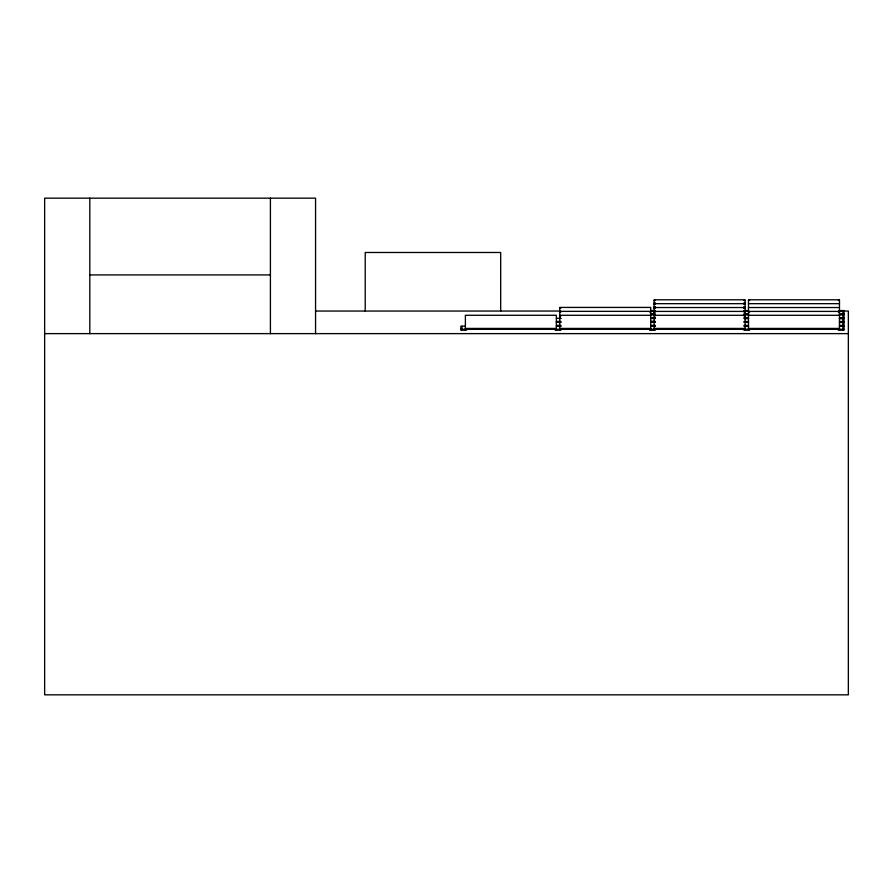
<?xml version="1.0" encoding="UTF-8"?>
<svg xmlns="http://www.w3.org/2000/svg" width="893" height="893" viewBox="0 0 893 893"><rect width="100%" height="100%" fill="white"/><g stroke="black" fill="none" stroke-linecap="round" stroke-linejoin="round"><path stroke-width="1.34" d="M89.802 274.921L270.412 274.921M654.122 300.472L655.25 300.472M743.981 300.472L745.108 300.394M748.49 300.472L749.618 300.472M838.348 300.472L839.476 300.394M654.122 303.095L655.25 303.095M743.981 303.095L745.108 303.095M654.122 303.173L655.25 303.173M743.981 303.173L745.108 303.173M654.122 303.665L745.108 303.665M748.49 303.665L839.476 303.665M654.122 304.346L655.25 304.256M743.981 304.346L745.108 304.256M654.122 306.969L655.25 306.969M743.981 306.969L745.108 306.969M654.122 307.047L655.25 307.047M743.981 307.047L745.108 307.047M654.122 307.538L745.108 307.538M748.49 307.538L839.476 307.538M559.755 308.029L560.882 308.107M654.122 308.13L655.25 308.13M743.981 308.13L745.108 308.13M654.122 308.208L655.25 308.208M743.981 308.208L745.108 308.208M650.74 310.552L655.25 310.552M743.981 310.552L748.49 310.552M839.476 310.552L843.985 310.552L843.985 330.198L838.348 330.198L838.348 329.294M650.74 310.664L655.25 310.664M743.981 310.664L748.49 310.664M839.476 310.664L843.985 310.664M654.122 310.853L655.25 310.831M743.981 310.853L745.108 310.831M315.564 311.043L560.48 311.043M650.874 311.043L655.049 311.043M744.048 311.043L748.222 311.043M838.616 311.043L848.35 311.043L848.35 694.832L44.65 694.832L44.65 198.168L315.564 198.168L315.564 333.625M559.755 311.356L650.74 311.356M654.122 311.411L745.108 311.411M748.49 311.411L839.476 311.411M559.755 311.958L560.882 312.037M649.613 312.037L650.74 311.958M654.122 312.003L655.25 312.003L654.122 312.081M745.108 312.003L743.981 312.003L745.108 312.081M748.49 312.003L749.618 312.003L748.49 312.081M839.476 312.003L838.348 312.003L839.476 312.081M650.74 313.8L655.25 313.8M743.981 313.8L748.49 313.8M839.476 313.8L843.985 313.8M650.74 314.537L655.25 314.537M743.981 314.537L748.49 314.537M839.476 314.537L843.985 314.537M650.74 314.704L655.25 314.704M743.981 314.704L748.49 314.704M839.476 314.704L843.985 314.704M559.755 315.285L650.74 315.285M654.122 315.285L745.108 315.285M748.49 315.285L839.476 315.285M559.755 315.955L560.882 315.876M654.122 315.876L655.25 315.955M743.981 315.955L745.108 315.876M650.74 317.674L655.25 317.674M743.981 317.674L748.49 317.674M839.476 317.674L843.985 317.674M556.372 318.31L560.882 318.31M650.74 318.31L655.25 318.31M559.755 318.466L560.882 318.388M650.74 318.41L655.25 318.488L654.122 318.578M748.49 318.41L743.981 318.488L748.49 318.578M839.476 318.41L843.985 318.41M839.476 318.578L843.985 318.578M556.372 321.447L560.882 321.447M650.74 321.447L655.25 321.447M650.74 321.547L655.25 321.547M743.981 321.547L748.49 321.547M839.476 321.547L843.985 321.547M556.372 322.228L560.882 322.228M655.25 322.228L650.74 322.284L655.25 322.34M748.49 322.284L743.981 322.284L748.49 322.451M839.476 322.284L843.985 322.284M556.372 322.34L560.882 322.34M839.476 322.451L843.985 322.451M556.372 325.365L560.882 325.365M650.74 325.365L655.25 325.42M743.981 325.42L748.49 325.42M839.476 325.42L843.985 325.42M465.387 326.157L460.877 326.157L460.877 330.198L466.514 330.198L466.514 329.294M560.882 326.157L556.372 326.157L560.882 326.313M748.49 326.157L743.981 326.157L748.49 326.325M839.476 326.157L843.985 326.157M839.476 326.325L843.985 326.325M465.387 328.434L556.372 328.434M559.755 328.434L650.74 328.434M654.122 328.434L745.108 328.434M748.49 328.434L839.476 328.434M460.877 329.294L843.985 329.294M44.65 333.625L848.35 333.625M842.858 310.552L842.858 330.198M839.476 330.198L839.476 299.791L748.49 299.791L748.49 330.198M749.618 329.294L749.618 330.198L743.981 330.198L743.981 329.294M745.108 330.198L745.108 299.791L654.122 299.791L654.122 330.198M655.25 329.294L655.25 330.198L649.613 330.198L649.613 329.294M650.74 330.198L650.74 307.426L559.755 307.426L559.755 330.198M560.882 329.294L560.882 330.198L555.245 330.198L555.245 329.294M556.372 330.198L556.372 315.285L465.387 315.285L465.387 330.198M500.683 311.043L500.683 252.485L365.226 252.485L365.226 311.043M462.005 326.157L462.005 330.198M270.412 198.168L270.412 333.625M89.802 198.168L89.802 333.625M655.25 326.157L650.74 326.157L655.25 326.235"/></g></svg>
